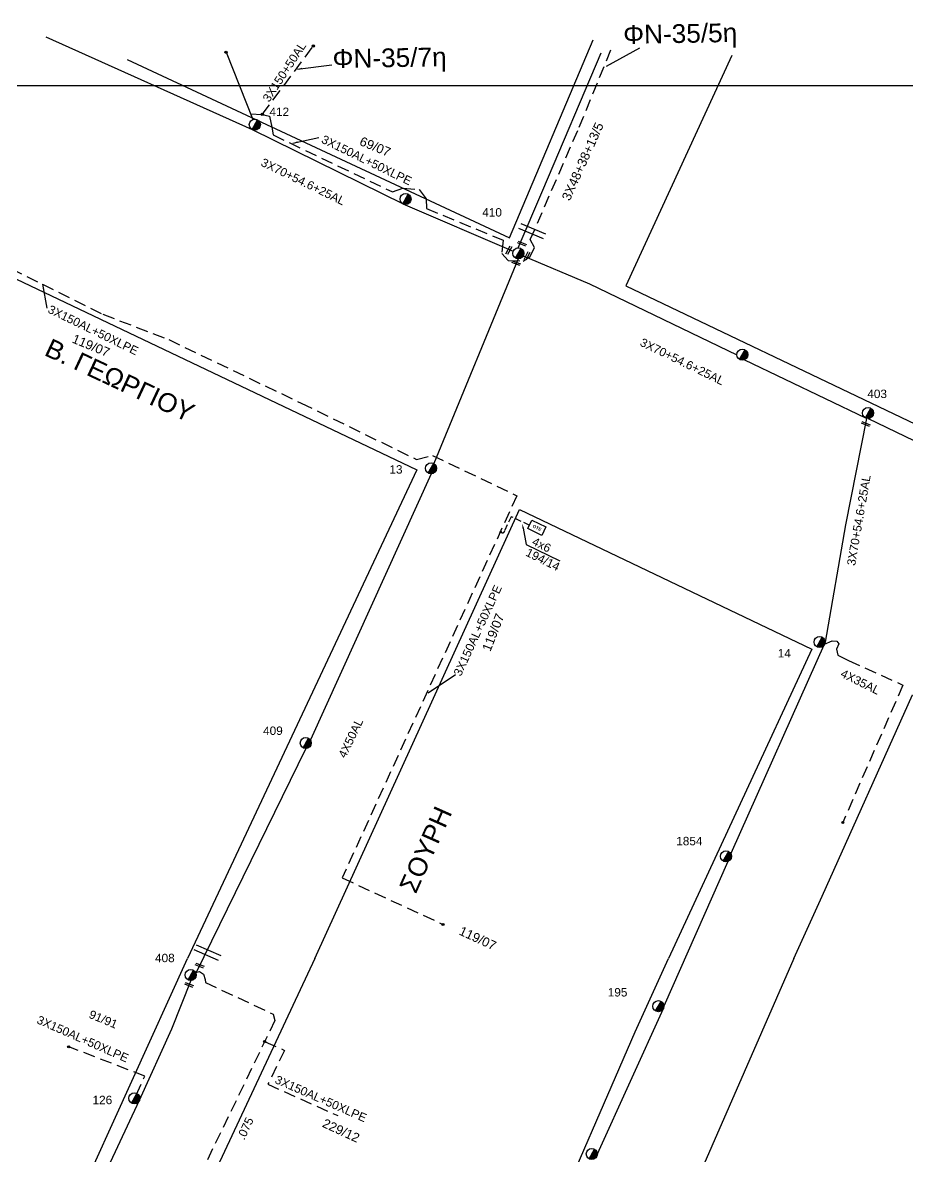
# Model space of a CAD drawing. Header units: millimetres. Extents: x 924 to 3152, y 704 to 1760.
# Drawn here: x 1625.3 to 1814, y 1496.3 to 1738.2 of the extents above; entities that cross this region are included whole.
import ezdxf
from ezdxf import colors
from ezdxf.entities.mleader import LeaderData, LeaderLine
from ezdxf.math import Vec2, Vec3

# ---------------------------------------------------------------- set-up
doc = ezdxf.new("R2010")
doc.units = ezdxf.units.MM
doc.linetypes.add('DASHED', pattern=[19.05, 12.7, -6.35])
for name, color, linetype in [('Pillar OTE', 7, 'Continuous'), ('Άγνωστα', 7, 'Continuous'), ('Γυμνά εναέρια ΧΤ (3Φ)   4x35AL', 7, 'Continuous'), ('Γυμνά εναέρια ΧΤ (3Φ)   4x50AL', 7, 'Continuous'), ('Επιγραφές - Σχήματα', 7, 'Continuous'), ('Καλώδια ΧΤ   3x150+50AL', 7, 'DASHED'), ('Καλώδια ΧΤ   3x150AL+50XLPE', 7, 'DASHED'), ('Μηχανική τομή', 7, 'Continuous'), ('Στύλος ΦΜ', 7, 'Continuous'), ('Στύλος ΦΜ @ 1', 7, 'Continuous'), ('Συνδέσεις', 7, 'Continuous'), ('Συνεστραμμένα ΧΤ   3x70+54.6+25 AL', 7, 'SYN_LINE'), ('Τομή', 7, 'Continuous'), ('Υπόβαθρο ΔΕΗ', 7, 'Continuous'), ('Υπόγεια Καλώδια Δικτύου ΧΤ   .075', 7, 'DASHED'), ('Υπόγεια καλώδια Παροχών ΧΤ   4x6', 7, 'DASHED')]:
    doc.layers.add(name, color=color, linetype=linetype)
doc.styles.get("Standard").update_dxf_attribs({"font": 'ARIAL.TTF'})
doc.linetypes.add('SYN_LINE', pattern='A,0.5,-0.0001,["/\\/\\/\\/",Standard,S=0.1,R=0,X=0,Y=-0.05],-0.25', length=0.7501)
doc.dimstyles.new('ISO-25', dxfattribs={"dimtxt": 2.5, "dimasz": 2.5, "dimexe": 1.25, "dimexo": 0.625, "dimtad": 1, "dimtxsty": 'Standard', "dimcen": 2.5, "dimadec": 0, "dimazin": 0, "dimtfac": 1, "dimtmove": 0, "dimatfit": 3, "dimfxl": 1, "dimarcsym": 0})

# ---------------------------------------------------------------- blocks, each defined once
blk = doc.blocks.new('ΥΠΑΡΧΩΝ ΤΣΙΜΕΝΤΕΝΙΟΣ ΣΤΥΛΟΣ')
at = {"layer": 'Στύλος ΦΜ'}
blk.add_hatch(color=256, dxfattribs=at).paths.add_polyline_path([(-1.29, -2.28, 0.574793), (2.62, 0, 0.268822), (1.3, 2.27)])
blk.add_line((-1.29, -2.28), (1.3, 2.27), dxfattribs=at)
blk.add_circle((0, 0), 2.62, dxfattribs=at)
at = {"layer": 'Στύλος ΦΜ', "flags": 4}
for tag, p in [('ΑΡΙΘΜΟΣ', (-4.68, 8.05)), ('ΤΥΠΟΣ', (-4.91, 3.03))]:
    blk.add_attdef(tag, p, '', height=4, dxfattribs=at)
blk = doc.blocks.new('ΜΗΧΑΝΙΚΗ ΤΟΜΗ')
at = {"layer": 'Μηχανική τομή', "ltscale": 40}
for p, q in [((-1.89, 0.78), (1.89, 0.78)), ((1.89, 0), (-1.89, 0))]:
    blk.add_line(p, q, dxfattribs=at)
blk = doc.blocks.new('ΤΟΜΗ')
at = {"layer": 'Τομή', "ltscale": 40}
for p, q in [((-5.68, 0), (5.68, 0)), ((5.68, -2.33), (-5.68, -2.33))]:
    blk.add_line(p, q, dxfattribs=at)
blk = doc.blocks.new('_ΣΥΝΔΕΣΗ')
at = {"layer": 'Συνδέσεις', "linetype": 'SYN_LINE', "ltscale": 40}
blk.add_hatch(color=256, dxfattribs=at).paths.add_polyline_path([(0.5, -0.01, 1), (-0.5, -0.01, 1)])
at = {"layer": 'Συνδέσεις'}
blk.add_circle((0, -0.01), 0.5, dxfattribs=at)
blk = doc.blocks.new('PILLAR ΟΤΕ')
at = {"layer": 'Pillar OTE', "ltscale": 40}
blk.add_lwpolyline([(-3.31, 2.02), (3.39, 2.02), (3.39, -1.99), (-3.31, -1.99)], close=True, dxfattribs=at)
at = {"layer": 'Pillar OTE', "insert": (-1.81, 0.71), "char_height": 1.3575, "width": 109.961, "attachment_point": 1}
blk.add_mtext('{\\fArial|b1|i0|c161|p34;OTE}', dxfattribs=at)

msp = doc.modelspace()

# ---------------------------------------------------------------- hatches: boundary and pattern name
at = {"layer": 'Pillar OTE', "ltscale": 40}
h = msp.add_hatch(color=256, dxfattribs=at)
h.dxf.hatch_style = 1
h.paths.add_polyline_path([(1727.084, 1629.407), (1727.503, 1629.405), (1727.233, 1629.731)])

# ---------------------------------------------------------------- linework, layer by layer
msp.add_lwpolyline([(1727.233, 1629.731), (1727.503, 1629.405), (1727.084, 1629.407), (1727.233, 1629.731)], dxfattribs=at)
at = {"layer": 'Άγνωστα', "color": 1, "linetype": 'SYN_LINE', "ltscale": 15}
msp.add_lwpolyline([(1668.647, 1731.909), (1674.358, 1717.562)], dxfattribs=at)
at = {"layer": 'Άγνωστα', "color": 2, "linetype": 'Continuous', "ltscale": 15}
msp.add_lwpolyline([(1730.993, 1690.174), (1736.238, 1702.474), (1748.656, 1731.768)], dxfattribs=at)
at = {"layer": 'Γυμνά εναέρια ΧΤ (3Φ)   4x35AL', "color": 5, "linetype": 'DASHED', "ltscale": 0.2}
msp.add_lwpolyline([(1796.344, 1605.586), (1797.971, 1606.316), (1798.979, 1606.232), (1799.371, 1605.673), (1798.895, 1604.582), (1799.203, 1603.239), (1801.47, 1602.12), (1813.054, 1596.87), (1800.225, 1567.554)], dxfattribs=at)
at = {"layer": 'Γυμνά εναέρια ΧΤ (3Φ)   4x50AL', "color": 5, "ltscale": 0.2}
for points in [[(1730.993, 1687.818), (1712.973, 1644.156)], [(1712.387, 1641.957), (1686.642, 1585.182)], [(1685.665, 1583.347), (1662.227, 1535.419)]]:
    msp.add_lwpolyline(points, dxfattribs=at)
at = {"layer": 'Γυμνά εναέρια ΧΤ (3Φ)   4x50AL', "color": 27, "ltscale": 0.2}
for points in [[(1661.125, 1533.852), (1657.018, 1523.476), (1650.14, 1508.234)], [(1650.14, 1508.234), (1637.241, 1480.741)]]:
    msp.add_lwpolyline(points, dxfattribs=at)
at = {"layer": 'Επιγραφές - Σχήματα'}
msp.add_lwpolyline([(945.928, 1724.828), (2912.268, 1724.828), (2912.268, 721.757), (945.928, 721.757)], close=True, dxfattribs=at)
at = {"layer": 'Καλώδια ΧΤ   3x150+50AL', "color": 1, "ltscale": 0.2}
msp.add_lwpolyline([(1676.384, 1718.667), (1687.283, 1733.246)], dxfattribs=at)
at = {"layer": 'Καλώδια ΧΤ   3x150AL+50XLPE', "color": 1, "ltscale": 0.2}
msp.add_lwpolyline([(1673.875, 1718.776), (1676.384, 1718.667), (1677.905, 1718.3), (1678.454, 1715.952), (1678.695, 1714.264), (1704.193, 1702.109), (1706.363, 1702.94), (1709.885, 1702.613), (1709.885, 1702.613), (1711.331, 1700.623), (1711.384, 1698.582), (1727.753, 1691.796), (1727.482, 1688.961), (1728.817, 1687.45), (1732.036, 1687.354), (1733.561, 1688.331), (1734.461, 1690.266), (1733.561, 1691.931), (1743.997, 1715.963), (1751.236, 1733.519)], dxfattribs=at)
at = {"layer": 'Καλώδια ΧΤ   3x150AL+50XLPE', "color": 133, "ltscale": 0.2}
for points in [[(1588.133, 1701.111), (1588.133, 1701.111), (1589.854, 1700.118), (1592.137, 1700.273), (1593.91, 1701.358), (1615.924, 1689.133), (1629.506, 1682.398), (1642.382, 1676.013), (1656.417, 1670.595), (1684.666, 1657.055), (1709.276, 1645.025), (1712.662, 1645.871), (1730.687, 1637.295), (1693.43, 1555.75)], [(1693.43, 1555.75), (1714.939, 1545.809)]]:
    msp.add_lwpolyline(points, dxfattribs=at)
at = {"layer": 'Καλώδια ΧΤ   3x150AL+50XLPE', "color": 27, "ltscale": 0.2}
for points in [[(1649.456, 1509.397), (1651.324, 1513.437), (1635.075, 1519.71)], [(1676.988, 1520.791), (1681.109, 1518.945), (1677.556, 1511.701), (1692.478, 1505.025)]]:
    msp.add_lwpolyline(points, dxfattribs=at)
at = {"layer": 'Συνεστραμμένα ΧΤ   3x70+54.6+25 AL', "color": 85, "ltscale": 20}
for points in [[(1630.22, 1735.206), (1674.212, 1715.443)], [(1674.212, 1715.443), (1706.42, 1699.54)], [(1706.361, 1699.571), (1729.911, 1689.46)]]:
    msp.add_lwpolyline(points, dxfattribs=at)
at = {"layer": 'Συνεστραμμένα ΧΤ   3x70+54.6+25 AL', "color": 5, "ltscale": 20}
for points in [[(1732.065, 1688.507), (1746.204, 1682.532), (1777.626, 1667.383)], [(1779.294, 1666.312), (1805.046, 1653.897)], [(1805.284, 1653.794), (1805.284, 1653.794), (1800.828, 1631.047), (1796.447, 1606.066)], [(1805.627, 1653.743), (1871.953, 1621.864)], [(1796.447, 1606.066), (1776.318, 1560.945)], [(1775.675, 1559.217), (1762.062, 1528.369)], [(1747.863, 1496.847), (1761.957, 1527.882)]]:
    msp.add_lwpolyline(points, dxfattribs=at)
at = {"layer": 'Υπόβαθρο ΔΕΗ', "ltscale": 0.2}
for points in [[(1647.583, 1730.346), (1729.148, 1692.316), (1746.963, 1734.543)], [(1776.567, 1731.212), (1753.944, 1682.083), (1871.281, 1626.054), (1912.084, 1728.445)], [(1539.725, 1538.556), (1555.985, 1573.318), (1608.829, 1690.675), (1709.328, 1642.785), (1660.42, 1538.556)], [(1687.557, 1538.556), (1731.29, 1634.38), (1793.63, 1604.542), (1763.017, 1538.556)], [(1789.81, 1538.556), (1795.821, 1551.837), (1815.136, 1594.811), (1852.781, 1576.939), (1837.189, 1538.556)], [(1687.557, 1538.556), (1632.4, 1420.653), (1638.665, 1410.057), (1704.47, 1399.147), (1736.796, 1478.782), (1755.95, 1522.884), (1763.017, 1538.556)], [(1789.81, 1538.556), (1726.72, 1394.151), (1773.913, 1385.845), (1786.459, 1416.472), (1812.671, 1478.085), (1832.631, 1527.451), (1837.189, 1538.556)]]:
    msp.add_lwpolyline(points, dxfattribs=at)
at = {"layer": 'Υπόβαθρο ΔΕΗ'}
msp.add_lwpolyline([(1539.725, 1538.556), (1496.547, 1449.426), (1502.18, 1440.16), (1560.318, 1426.795), (1603.429, 1417.318), (1636.679, 1486.205), (1660.42, 1538.556)], dxfattribs=at)
at = {"layer": 'Υπόγεια Καλώδια Δικτύου ΧΤ   .075', "color": 27, "ltscale": 0.2}
msp.add_lwpolyline([(1662.161, 1535.573), (1663.014, 1535.798), (1663.859, 1535.228), (1664.194, 1534.074), (1664.243, 1533.416), (1678.687, 1526.683), (1679.075, 1525.335), (1657.899, 1481.593), (1658.18, 1479.778), (1676.796, 1471.188)], dxfattribs=at)
at = {"layer": 'Υπόγεια καλώδια Παροχών ΧΤ   4x6', "color": 133, "linetype": 'DASHED', "ltscale": 0.1}
msp.add_lwpolyline([(1733.337, 1631.025), (1729.449, 1632.8), (1728.105, 1629.856, -0.4781945), (1727.503, 1629.405)], format="xyb", dxfattribs=at)

# ---------------------------------------------------------------- block references
at = {"layer": 'Pillar OTE', "xscale": 0.5, "yscale": 0.5, "zscale": 0.5, "rotation": 333.9999999999999}
msp.add_blockref('PILLAR ΟΤΕ', (1734.94, 1630.458), dxfattribs=at)
at = {"layer": 'Μηχανική τομή'}
for p, xscale, yscale, zscale, rotation in [((1731.7, 1690.89), 0.4999999999999997, 0.4999999999999997, 0.4999999999999997, 339.5517914816681), ((1728.807, 1689.774), 0.4999999999999997, 0.4999999999999997, 0.4999999999999997, 242.3601130496708), ((1732.687, 1688.546), 0.4999999999999997, 0.4999999999999997, 0.4999999999999997, 242.3601130496708), ((1730.472, 1686.717), 0.4999999999999997, 0.4999999999999997, 0.4999999999999997, 339.5517914816681), ((1805.073, 1652.406), 0.4999999999999997, 0.4999999999999997, 0.4999999999999997, 339.5517914816681), ((1662.97, 1536.838), 0.4999999999999997, 0.4999999999999997, 0.4999999999999997, 339.5517914816681), ((1660.708, 1532.718), 0.4999999999999996, 0.4999999999999996, 0.4999999999999996, 339.5517914816681)]:
    msp.add_blockref('ΜΗΧΑΝΙΚΗ ΤΟΜΗ', p, dxfattribs=dict(at, xscale=xscale, yscale=yscale, zscale=zscale, rotation=rotation))
at = {"layer": 'Στύλος ΦΜ @ 1', "ltscale": 40}
ref = msp.add_blockref('ΥΠΑΡΧΩΝ ΤΣΙΜΕΝΤΕΝΙΟΣ ΣΤΥΛΟΣ', (1674.793, 1716.467), dxfattribs=dict(at, xscale=0.4499999999998181, yscale=0.4499999999998181, zscale=0.4499999999998181))
ref.add_attrib('ΤΥΠΟΣ', '412', (1677.905, 1718.3), dxfattribs={"layer": 'Στύλος ΦΜ', "height": 1.8, "flags": 4})
at = {"layer": 'Στύλος ΦΜ @ 1', "ltscale": 40, "xscale": 0.4499999999998181, "yscale": 0.4499999999998181, "zscale": 0.4499999999998181}
for p in [(1706.942, 1700.596), (1778.804, 1667.383), (1746.685, 1496.847)]:
    msp.add_blockref('ΥΠΑΡΧΩΝ ΤΣΙΜΕΝΤΕΝΙΟΣ ΣΤΥΛΟΣ', p, dxfattribs=at)
at = {"layer": 'Στύλος ΦΜ @ 1', "ltscale": 40}
ref = msp.add_blockref('ΥΠΑΡΧΩΝ ΤΣΙΜΕΝΤΕΝΙΟΣ ΣΤΥΛΟΣ', (1730.993, 1688.996), dxfattribs=dict(at, xscale=0.4499999999998181, yscale=0.4499999999998181, zscale=0.4499999999998181))
ref.add_attrib('ΤΥΠΟΣ', '410', (1723.309, 1696.856), dxfattribs={"layer": 'Στύλος ΦΜ', "height": 1.8, "flags": 4})
ref = msp.add_blockref('ΥΠΑΡΧΩΝ ΤΣΙΜΕΝΤΕΝΙΟΣ ΣΤΥΛΟΣ', (1805.627, 1654.921), dxfattribs=dict(at, xscale=0.4499999999998181, yscale=0.4499999999998181, zscale=0.4499999999998181))
ref.add_attrib('ΤΥΠΟΣ', '403', (1805.46, 1658.127), dxfattribs={"layer": 'Στύλος ΦΜ', "height": 1.8, "flags": 4})
ref = msp.add_blockref('ΥΠΑΡΧΩΝ ΤΣΙΜΕΝΤΕΝΙΟΣ ΣΤΥΛΟΣ', (1712.387, 1643.134), dxfattribs=dict(at, xscale=0.4499999999998181, yscale=0.4499999999998181, zscale=0.4499999999998181))
ref.add_attrib('ΤΥΠΟΣ', '13', (1703.503, 1642.003), dxfattribs={"layer": 'Στύλος ΦΜ', "height": 1.8, "flags": 4})
ref = msp.add_blockref('ΥΠΑΡΧΩΝ ΤΣΙΜΕΝΤΕΝΙΟΣ ΣΤΥΛΟΣ', (1795.269, 1606.066), dxfattribs=dict(at, xscale=0.4499999999998181, yscale=0.4499999999998181, zscale=0.4499999999998181))
ref.add_attrib('ΤΥΠΟΣ', '14', (1786.367, 1602.786), dxfattribs={"layer": 'Στύλος ΦΜ', "height": 1.8, "flags": 4})
ref = msp.add_blockref('ΥΠΑΡΧΩΝ ΤΣΙΜΕΝΤΕΝΙΟΣ ΣΤΥΛΟΣ', (1685.665, 1584.525), dxfattribs=dict(at, xscale=0.4499999999998181, yscale=0.4499999999998181, zscale=0.4499999999998181))
ref.add_attrib('ΤΥΠΟΣ', '409', (1676.554, 1586.244), dxfattribs={"layer": 'Στύλος ΦΜ', "height": 1.8, "flags": 4})
ref = msp.add_blockref('ΥΠΑΡΧΩΝ ΤΣΙΜΕΝΤΕΝΙΟΣ ΣΤΥΛΟΣ', (1775.31, 1560.336), dxfattribs=dict(at, xscale=0.4499999999998181, yscale=0.4499999999998181, zscale=0.4499999999998181))
ref.add_attrib('ΤΥΠΟΣ', '1854', (1764.697, 1562.697), dxfattribs={"layer": 'Στύλος ΦΜ', "height": 1.8, "flags": 4})
ref = msp.add_blockref('ΥΠΑΡΧΩΝ ΤΣΙΜΕΝΤΕΝΙΟΣ ΣΤΥΛΟΣ', (1661.115, 1535.03), dxfattribs=dict(at, xscale=0.4499999999998181, yscale=0.4499999999998181, zscale=0.4499999999998181))
ref.add_attrib('ΤΥΠΟΣ', '408', (1653.497, 1537.756), dxfattribs={"layer": 'Στύλος ΦΜ', "height": 1.8, "flags": 4})
ref = msp.add_blockref('ΥΠΑΡΧΩΝ ΤΣΙΜΕΝΤΕΝΙΟΣ ΣΤΥΛΟΣ', (1760.884, 1528.369), dxfattribs=dict(at, xscale=0.4499999999998181, yscale=0.4499999999998181, zscale=0.4499999999998181))
ref.add_attrib('ΤΥΠΟΣ', '195', (1750.087, 1530.437), dxfattribs={"layer": 'Στύλος ΦΜ', "height": 1.8, "flags": 4})
ref = msp.add_blockref('ΥΠΑΡΧΩΝ ΤΣΙΜΕΝΤΕΝΙΟΣ ΣΤΥΛΟΣ', (1649.067, 1508.719), dxfattribs=dict(at, xscale=0.4499999999998181, yscale=0.4499999999998181, zscale=0.4499999999998181))
ref.add_attrib('ΤΥΠΟΣ', '126', (1640.165, 1507.46), dxfattribs={"layer": 'Στύλος ΦΜ', "height": 1.8, "flags": 4})
at = {"layer": 'Συνδέσεις', "xscale": 0.4499999999998181, "yscale": 0.4499999999998181, "zscale": 0.4499999999998181}
for p in [(1668.649, 1731.914), (1687.284, 1733.251), (1676.385, 1718.672), (1800.226, 1567.56), (1714.94, 1545.815), (1635.075, 1519.71), (1676.901, 1520.853)]:
    msp.add_blockref('_ΣΥΝΔΕΣΗ', p, dxfattribs=at)
at = {"layer": 'Τομή'}
for p, xscale, yscale, zscale, rotation in [((1734.191, 1694.27), 0.4999999999999996, 0.4999999999999996, 0.4999999999999996, 337.299439173678), ((1664.913, 1540.349), 0.4999999999999997, 0.4999999999999997, 0.4999999999999997, 336.4029548903243)]:
    msp.add_blockref('ΤΟΜΗ', p, dxfattribs=dict(at, xscale=xscale, yscale=yscale, zscale=zscale, rotation=rotation))

# ---------------------------------------------------------------- texts
at = {"layer": 'Γυμνά εναέρια ΧΤ (3Φ)   4x35AL', "color": 7, "char_height": 1.8, "width": 168.37176, "attachment_point": 1, "rotation": 333.67091}
for s, insert in [('4x6', (1734.556, 1628.527)), ('194/14', (1733.192, 1626.189)), ('4X35AL', (1800.376, 1600.366))]:
    msp.add_mtext(s, dxfattribs=dict(at, insert=insert))
at = {"layer": 'Γυμνά εναέρια ΧΤ (3Φ)   4x50AL', "color": 7, "insert": (1692.498, 1581.933), "char_height": 1.8, "width": 168.37176, "attachment_point": 1, "rotation": 64.39879}
msp.add_mtext('4X50AL', dxfattribs=at)
at = {"layer": 'Επιγραφές - Σχήματα', "linetype": 'Continuous', "char_height": 4, "width": 47.13111, "attachment_point": 1}
for s, insert, rotation in [('ΦΝ-35/5η', (1753.337, 1737.691), 1.02002), ('ΦΝ-35/7η', (1691.334, 1732.521), 1.02002), ('Β. ΓΕΩΡΓΙΟΥ', (1631.335, 1670.982), 334.92823), ('ΣΟΥΡΗ', (1705.469, 1553.801), 65.94234)]:
    msp.add_mtext(s, dxfattribs=dict(at, insert=insert, rotation=rotation))
at = {"layer": 'Επιγραφές - Σχήματα', "char_height": 1.8, "attachment_point": 1}
for s, insert, rotation in [('{\\H1.0833x;3X48+38+13/5}', (1740.191, 1700.86), 65.86983), ('{\\H1.0833x;69/07}', (1697.698, 1713.982), 337.56001), ('{\\H1.0833x;119/07}', (1636.361, 1671.835), 337.56001), ('{\\H1.0833x;119/07}', (1723.221, 1604.603), 68.72293), ('{\\H1.0833x;119/07}', (1718.985, 1545.499), 335.19547), ('91/91', (1639.913, 1527.62), 337.40671), ('{\\H1.0833x;229/12}', (1689.823, 1504.468), 335.19547)]:
    msp.add_mtext_dynamic_manual_height_columns(s, width=10.09091, gutter_width=12.5, heights=[0], dxfattribs=dict(at, insert=insert, rotation=rotation))
at = {"layer": 'Καλώδια ΧΤ   3x150+50AL', "color": 7, "insert": (1676.323, 1722.108), "char_height": 1.8, "width": 168.37176, "attachment_point": 1, "rotation": 56.75323}
msp.add_mtext('3X150+50AL', dxfattribs=at)
at = {"layer": 'Καλώδια ΧΤ   3x150AL+50XLPE', "color": 7, "char_height": 1.8, "width": 27.84843, "attachment_point": 5}
for insert, rotation in [((1698.66, 1708.885), 333.98564), ((1640.31, 1672.627), 333.98564), ((1722.35, 1608.535), 65.14856), ((1638.082, 1521.374), 336.26362), ((1688.895, 1508.615), 336.26362)]:
    msp.add_mtext('3X150AL+50XLPE', dxfattribs=dict(at, insert=insert, rotation=rotation))
at = {"layer": 'Συνεστραμμένα ΧΤ   3x70+54.6+25 AL', "color": 7, "char_height": 1.8, "width": 168.37176, "attachment_point": 1}
for insert, rotation in [((1676.694, 1709.399), 334.03454), ((1757.58, 1671.011), 334.03454), ((1801.085, 1622.569), 80.20006)]:
    msp.add_mtext('3X70+54.6+25AL', dxfattribs=dict(at, insert=insert, rotation=rotation))
at = {"layer": 'Υπόγεια Καλώδια Δικτύου ΧΤ   .075', "color": 7, "insert": (1670.914, 1500.431), "char_height": 1.8, "width": 168.37176, "attachment_point": 1, "rotation": 65.27234}
msp.add_mtext('.075', dxfattribs=at)

# ---------------------------------------------------------------- leaders
at = {"layer": 'Επιγραφές - Σχήματα', "ltscale": 40}
for points in [[(1749.814, 1728.938), (1756.943, 1732.835)], [(1683.894, 1728.332), (1691.242, 1729.215)], [(1682.926, 1712.538), (1688.447, 1713.708)], [(1629.506, 1682.398), (1630.42, 1677.28)], [(1711.8, 1595.253), (1717.627, 1599.119)]]:
    msp.add_leader(points, dimstyle='ISO-25', override={"dimasz": 1, "dimtad": 0}, dxfattribs=at)
at = {"layer": 'Υπόβαθρο ΔΕΗ', "ltscale": 0.2}
ml = msp.add_multileader_mtext('Standard', dxfattribs=at)
ml.set_content('', color=256)
ml.set_leader_properties()
ml.build(insert=Vec2(0, 0))
ml.multileader.update_dxf_attribs({"arrow_head_size": 1})
ctx = ml.context
ctx.base_point, ctx.arrow_head_size, ctx.plane_origin, ctx.plane_x_axis, ctx.plane_y_axis = Vec3(1739.862, 1623.375), 1, Vec3(1731.789, 1631.732), Vec3(0.898794, -0.4383711), Vec3(0.4383711, 0.898794)
notes = []
notes.append((ctx, [(0, (1, 1, 0), (1732.672, 1626.882), (0.898794, -0.4383711), 8, [(0, [(1731.87, 1631.318)], 0, [])])]))
ctx.mtext.insert, ctx.mtext.text_direction, ctx.mtext.rotation, ctx.mtext.flow_direction = Vec3(1742.537, 1624.296), Vec3(0.898794, -0.4383711), 5.8293997, 5
for ctx, leaders in notes:
    for number, flags, end, landing, length, lines in leaders:
        leader = LeaderData()
        leader.index, (leader.has_last_leader_line, leader.has_dogleg_vector, leader.attachment_direction) = number, flags
        leader.last_leader_point, leader.dogleg_vector, leader.dogleg_length = Vec3(end), Vec3(landing), length
        for number, points, colour, breaks in lines:
            line = LeaderLine()
            line.index, line.vertices, line.color, line.breaks = number, Vec3.list(points), colors.encode_raw_color(colour), breaks
            leader.lines.append(line)
        ctx.leaders.append(leader)

doc.saveas('drawing.dxf')
